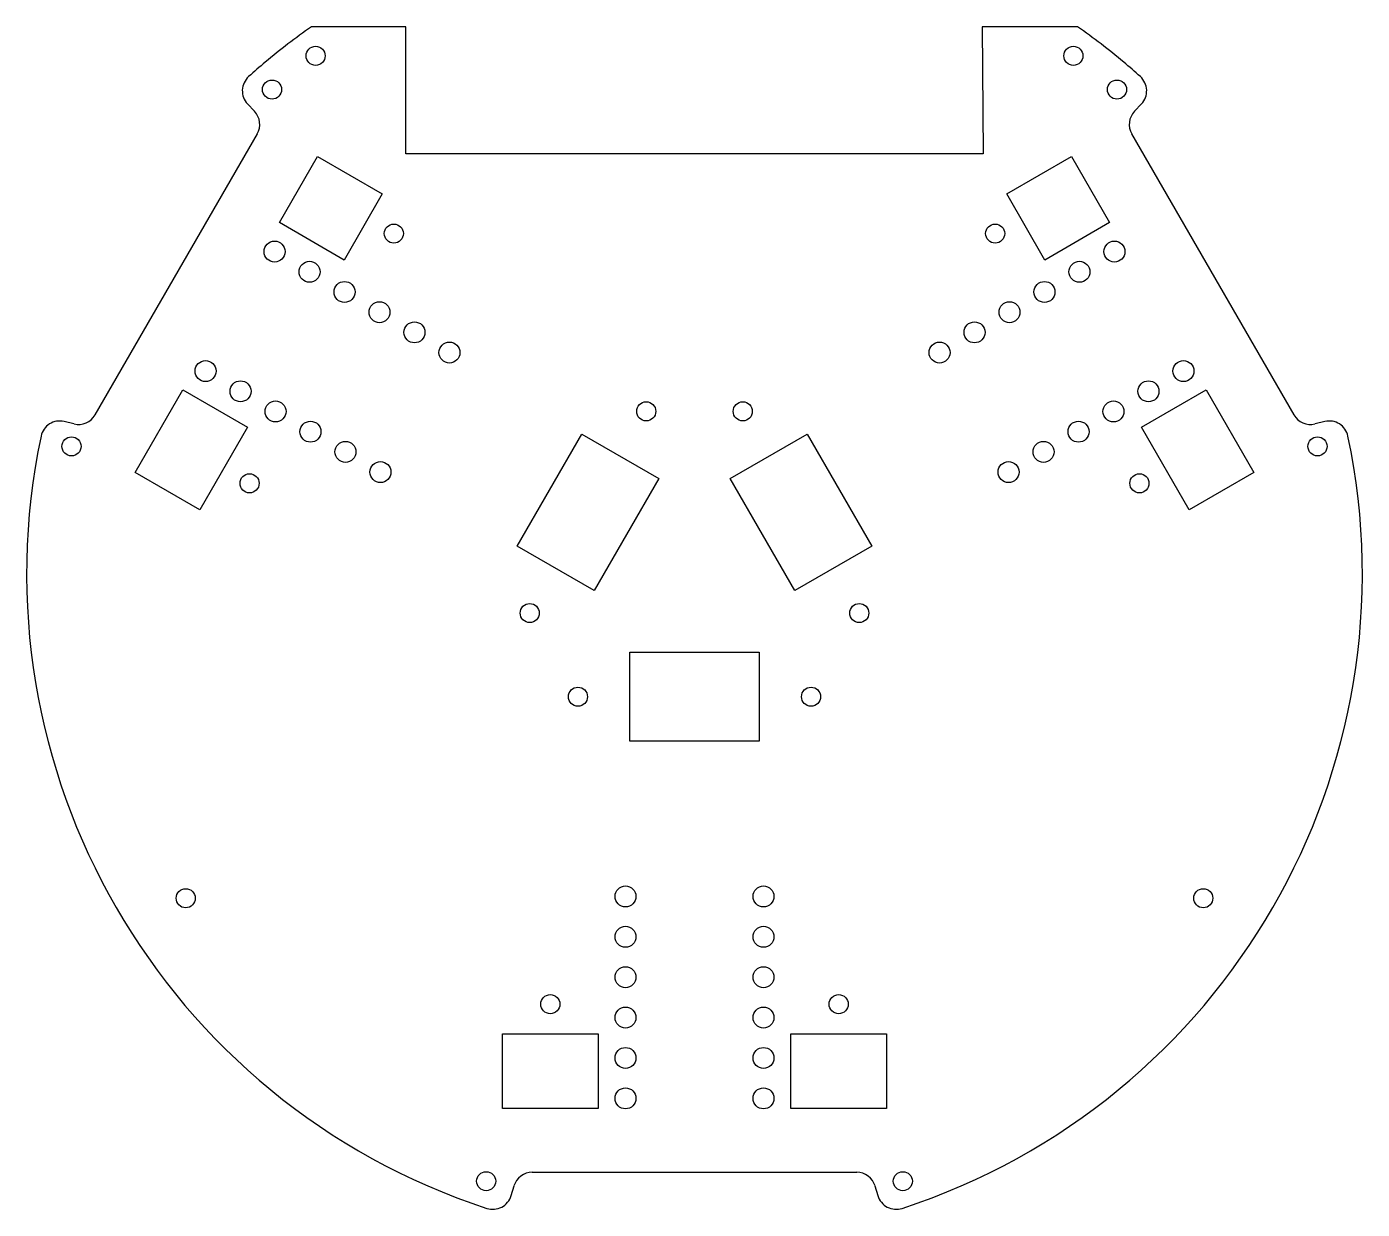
# Model space of a CAD drawing. Header units: millimetres. Extents: x -105 to 105, y -100 to 86.
import ezdxf

# ---------------------------------------------------------------- set-up
doc = ezdxf.new("R2010")
doc.units = ezdxf.units.MM
doc.header["$MEASUREMENT"] = 0
doc.layers.add('2D$2d inferiore', color=18, linetype='Continuous', true_color=0x000000)

msp = doc.modelspace()

# ---------------------------------------------------------------- linework, layer by layer
at = {"layer": '2D$2d inferiore'}
for p, q in [((-45.37, 86.01), (-60.23, 86.01)), ((60.23, 86.01), (45.23, 86.01)), ((-70.28, 73.87), (-69.18, 72.72)), ((69.18, 72.72), (70.28, 73.87)), ((-65.27, 55.2), (-59.27, 65.59)), ((-59.27, 65.59), (-49.09, 59.71)), ((49.09, 59.71), (59.27, 65.59)), ((59.27, 65.59), (65.27, 55.2)), ((-55.09, 49.32), (-65.27, 55.2)), ((65.27, 55.2), (55.09, 49.32)), ((-87.94, 15.93), (-80.44, 28.92)), ((-80.44, 28.92), (-70.26, 23.05)), ((70.26, 23.05), (80.44, 28.92)), ((80.44, 28.92), (87.94, 15.93)), ((-97.57, 23.56), (-99.11, 23.93)), ((99.11, 23.93), (97.57, 23.56)), ((-15.17, -72.37), (-15.17, -84.12)), ((15.17, -84.12), (15.17, -72.37)), ((-15.17, -84.12), (-30.17, -84.12)), ((30.17, -84.12), (15.17, -84.12)), ((-28.83, -97.79), (-28.38, -96.27)), ((28.38, -96.27), (28.83, -97.79))]:
    msp.add_line(p, q, dxfattribs=at)
for points in [[(45.23, 86.01), (45.37, 66.01), (-45.37, 66.01), (-45.37, 86.01)], [(-68.76, 69.15), (-94.27, 24.97)], [(94.27, 24.97), (68.76, 69.15)], [(-49.09, 59.71), (-55.09, 49.32)], [(55.09, 49.32), (49.09, 59.71)], [(-70.26, 23.05), (-77.76, 10.06)], [(-27.87, 4.35), (-17.7, 21.96)], [(-17.7, 21.96), (-5.6, 14.98)], [(5.6, 14.98), (17.7, 21.96)], [(17.7, 21.96), (27.87, 4.35)], [(77.76, 10.06), (70.26, 23.05)], [(-77.76, 10.06), (-87.94, 15.93)], [(-5.6, 14.98), (-15.77, -2.64)], [(15.77, -2.64), (5.6, 14.98)], [(87.94, 15.93), (77.76, 10.06)], [(-15.77, -2.64), (-27.87, 4.35)], [(27.87, 4.35), (15.77, -2.64)], [(-10.17, -26.31), (-10.17, -12.34)], [(-10.17, -12.34), (10.17, -12.34)], [(10.17, -12.34), (10.17, -26.31)], [(10.17, -26.31), (-10.17, -26.31)], [(-30.17, -84.12), (-30.17, -72.37)], [(-30.17, -72.37), (-15.17, -72.37)], [(15.17, -72.37), (30.17, -72.37)], [(30.17, -72.37), (30.17, -84.12)], [(-25.51, -94.12), (25.51, -94.12)]]:
    msp.add_lwpolyline(points, dxfattribs=at)
for centre, radius in [((-59.57, 81.43), 1.5), ((59.57, 81.43), 1.5), ((-66.43, 76.13), 1.5), ((66.43, 76.13), 1.5), ((-47.28, 53.48), 1.5), ((47.28, 53.48), 1.5), ((-66.03, 50.65), 1.65), ((66.03, 50.65), 1.65), ((-60.53, 47.47), 1.65), ((60.53, 47.47), 1.65), ((-55.03, 44.3), 1.65), ((55.03, 44.3), 1.65), ((-49.53, 41.12), 1.65), ((49.53, 41.12), 1.65), ((-44.03, 37.95), 1.65), ((44.03, 37.95), 1.65), ((-38.53, 34.77), 1.65), ((38.53, 34.77), 1.65), ((-76.88, 31.86), 1.65), ((76.88, 31.86), 1.65), ((-71.38, 28.68), 1.65), ((71.38, 28.68), 1.65), ((-65.88, 25.51), 1.65), ((-7.59, 25.53), 1.5), ((7.59, 25.53), 1.5), ((65.88, 25.51), 1.65), ((-60.38, 22.33), 1.65), ((60.38, 22.33), 1.65), ((-97.96, 20.02), 1.5), ((97.96, 20.02), 1.5), ((-54.88, 19.16), 1.65), ((54.88, 19.16), 1.65), ((-49.38, 15.98), 1.65), ((49.38, 15.98), 1.65), ((-69.96, 14.21), 1.5), ((69.96, 14.21), 1.5), ((-25.91, -6.19), 1.5), ((25.91, -6.19), 1.5), ((-18.32, -19.34), 1.5), ((18.32, -19.34), 1.5), ((-80, -51.03), 1.5), ((-10.85, -50.75), 1.65), ((10.85, -50.75), 1.65), ((80, -51.03), 1.5), ((-10.85, -57.1), 1.65), ((10.85, -57.1), 1.65), ((-10.85, -63.45), 1.65), ((10.85, -63.45), 1.65), ((-22.67, -67.69), 1.5), ((22.67, -67.69), 1.5), ((-10.85, -69.8), 1.65), ((10.85, -69.8), 1.65), ((-10.85, -76.15), 1.65), ((10.85, -76.15), 1.65), ((-10.85, -82.5), 1.65), ((10.85, -82.5), 1.65), ((-32.76, -95.53), 1.5), ((32.76, -95.53), 1.5)]:
    msp.add_circle(centre, radius, dxfattribs=at)
for centre, radius, start, end in [((0, 0), 105, 125, 130), ((0, 0), 105, 50, 55), ((0, 0), 105, 130, 131.8882), ((0, 0), 105, 48.1118, 50), ((-68.1, 75.93), 3, 131.8882, 223.5736), ((68.1, 75.93), 3, 316.4264, 48.1118), ((-71.36, 70.65), 3, 330, 43.5736), ((71.36, 70.65), 3, 136.4264, 210), ((-99.81, 21.01), 3, 76.4264, 168.1118), ((-96.86, 26.47), 3, 256.4264, 330), ((96.86, 26.47), 3, 210, 283.5736), ((99.81, 21.01), 3, 11.8882, 103.5736), ((0, 0), 105, 168.1118, 251.8882), ((0, 0), 105, 288.1118, 11.8882), ((-25.51, -97.12), 3, 90, 163.5736), ((25.51, -97.12), 3, 16.4264, 90), ((-31.71, -96.95), 3, 251.8882, 343.5736), ((31.71, -96.95), 3, 196.4264, 288.1118)]:
    msp.add_arc(centre, radius, start, end, dxfattribs=at)

doc.saveas('drawing.dxf')
